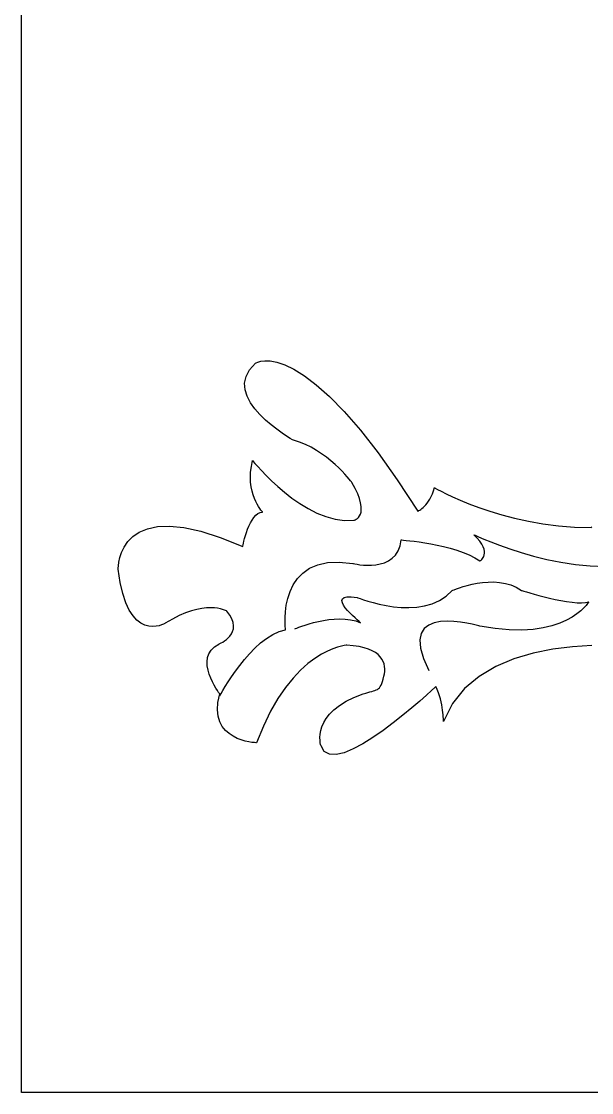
# Model space of a CAD drawing. Extents: x -45 to 45, y -91 to 91.
# Drawn here: x -44.84 to -24.53, y -90.52 to -52.34 of the extents above; entities that cross this region are included whole.
import ezdxf

# ---------------------------------------------------------------- set-up
doc = ezdxf.new("R2010")
doc.units = 0
doc.layers.get('0').update_dxf_attribs({"linetype": 'CONTINUOUS'})

msp = doc.modelspace()

# ---------------------------------------------------------------- linework, layer by layer
for points in [[(-44.8424, 90.5185), (44.8423, 90.5185), (44.8423, -90.5185), (-44.8424, -90.5185), (-44.8424, 90.5185)], [(-24.5226, -74.5808), (-25.2088, -74.627), (-25.9112, -74.7163), (-26.6124, -74.8578), (-27.2947, -75.0601), (-27.9404, -75.3322), (-28.5317, -75.6824), (-29.0511, -76.1199), (-29.4808, -76.6533), (-29.8032, -77.2914), (-29.8032, -77.2914), (-29.8032, -77.2838), (-29.8037, -77.2621), (-29.8049, -77.2271), (-29.8074, -77.18), (-29.8113, -77.1216), (-29.8173, -77.0532), (-29.8256, -76.9757), (-29.8368, -76.8903), (-29.851, -76.7976), (-29.8688, -76.6991), (-29.8906, -76.5956), (-29.9168, -76.4884), (-29.9475, -76.3781), (-29.9836, -76.2661), (-30.0251, -76.1533), (-30.0726, -76.0408), (-30.0726, -76.0408), (-30.1138, -76.0794), (-30.2308, -76.1876), (-30.4135, -76.3528), (-30.6518, -76.5632), (-30.9354, -76.8062), (-31.2547, -77.07), (-31.5991, -77.3422), (-31.9587, -77.6107), (-32.3232, -77.8631), (-32.6828, -78.0875), (-33.0271, -78.2715), (-33.3464, -78.4033), (-33.6301, -78.4701), (-33.8685, -78.4603), (-34.0512, -78.3613), (-34.1684, -78.1613), (-34.1684, -78.1613), (-34.1725, -78.1476), (-34.1823, -78.1083), (-34.1936, -78.046), (-34.2027, -77.9633), (-34.2052, -77.8625), (-34.1974, -77.7464), (-34.1751, -77.6175), (-34.1344, -77.4785), (-34.071, -77.3316), (-33.9812, -77.1796), (-33.8608, -77.025), (-33.7061, -76.8706), (-33.5125, -76.7185), (-33.2765, -76.5717), (-32.9938, -76.4325), (-32.6606, -76.3036), (-32.6606, -76.3036), (-32.5739, -76.2755), (-32.4953, -76.2528), (-32.424, -76.2337), (-32.3596, -76.217), (-32.3014, -76.2011), (-32.2491, -76.1848), (-32.2019, -76.1664), (-32.1597, -76.1448), (-32.1213, -76.1182), (-32.0867, -76.0856), (-32.0551, -76.0452), (-32.0261, -75.9958), (-31.999, -75.9358), (-31.9734, -75.8642), (-31.9486, -75.7791), (-31.9244, -75.6793), (-31.9244, -75.6793), (-31.9083, -75.595), (-31.8989, -75.5081), (-31.8973, -75.4195), (-31.9051, -75.3303), (-31.9236, -75.2413), (-31.9544, -75.1537), (-31.9987, -75.0684), (-32.0584, -74.9865), (-32.1344, -74.9088), (-32.2285, -74.8366), (-32.342, -74.7707), (-32.4765, -74.7123), (-32.6332, -74.6621), (-32.8139, -74.6216), (-33.0197, -74.5914), (-33.2523, -74.5727), (-33.2523, -74.5727), (-33.2745, -74.5745), (-33.3387, -74.5831), (-33.441, -74.6031), (-33.5775, -74.6396), (-33.7442, -74.6967), (-33.9374, -74.7796), (-34.1531, -74.8927), (-34.3876, -75.0409), (-34.6365, -75.2286), (-34.8964, -75.4608), (-35.1631, -75.742), (-35.4331, -76.0772), (-35.7021, -76.4708), (-35.9665, -76.9276), (-36.2222, -77.4522), (-36.4655, -78.0496), (-36.4655, -78.0496), (-36.4855, -78.0487), (-36.5416, -78.0446), (-36.6279, -78.0348), (-36.7384, -78.0172), (-36.8669, -77.989), (-37.0078, -77.9481), (-37.1549, -77.892), (-37.3025, -77.8186), (-37.4441, -77.7249), (-37.5743, -77.609), (-37.6867, -77.4682), (-37.7757, -77.3006), (-37.835, -77.1032), (-37.8589, -76.8741), (-37.8411, -76.6106), (-37.7761, -76.3107), (-37.7761, -76.3107), (-37.7869, -76.2959), (-37.8169, -76.2541), (-37.8614, -76.188), (-37.9164, -76.101), (-37.9772, -75.9959), (-38.0399, -75.8759), (-38.0999, -75.744), (-38.1531, -75.6034), (-38.1947, -75.457), (-38.2209, -75.3081), (-38.2271, -75.1595), (-38.2091, -75.0148), (-38.1624, -74.8764), (-38.0829, -74.7479), (-37.9661, -74.632), (-37.808, -74.5321), (-37.808, -74.5321), (-37.7973, -74.5277), (-37.7679, -74.5145), (-37.7235, -74.4924), (-37.6682, -74.4615), (-37.6054, -74.4213), (-37.5393, -74.3722), (-37.4735, -74.3137), (-37.412, -74.246), (-37.3583, -74.1686), (-37.3166, -74.0819), (-37.2905, -73.9855), (-37.284, -73.8795), (-37.3007, -73.7635), (-37.3446, -73.6377), (-37.4194, -73.5019), (-37.5292, -73.3561), (-37.5292, -73.3561), (-37.5383, -73.3511), (-37.5656, -73.338), (-37.6109, -73.3194), (-37.6739, -73.2981), (-37.7542, -73.2765), (-37.8518, -73.2575), (-37.9663, -73.2437), (-38.0977, -73.2378), (-38.2453, -73.2422), (-38.4094, -73.2598), (-38.5893, -73.2932), (-38.7852, -73.3452), (-38.9964, -73.4181), (-39.2231, -73.515), (-39.4646, -73.6382), (-39.7211, -73.7907), (-39.7211, -73.7907), (-39.7364, -73.7991), (-39.7801, -73.8204), (-39.8487, -73.8479), (-39.9387, -73.8755), (-40.0462, -73.8963), (-40.1682, -73.9044), (-40.3008, -73.893), (-40.4406, -73.8559), (-40.5838, -73.7864), (-40.7272, -73.6784), (-40.8672, -73.5253), (-41.0002, -73.3209), (-41.1225, -73.0584), (-41.2309, -72.7318), (-41.3216, -72.3343), (-41.3912, -71.8597), (-41.3912, -71.8597), (-41.3912, -71.8284), (-41.3868, -71.7421), (-41.371, -71.612), (-41.337, -71.4495), (-41.2774, -71.2655), (-41.1857, -71.0716), (-41.0546, -70.8788), (-40.8774, -70.6987), (-40.6467, -70.5419), (-40.356, -70.4202), (-39.9981, -70.3445), (-39.5662, -70.3264), (-39.0531, -70.3767), (-38.452, -70.507), (-37.7559, -70.7283), (-36.9579, -71.0521), (-36.9579, -71.0521), (-36.955, -71.0383), (-36.9469, -70.9993), (-36.9332, -70.9387), (-36.9143, -70.8603), (-36.8896, -70.7673), (-36.8595, -70.6638), (-36.8238, -70.5529), (-36.7827, -70.4386), (-36.7357, -70.324), (-36.6834, -70.2133), (-36.6253, -70.1095), (-36.5617, -70.0168), (-36.4922, -69.9382), (-36.4171, -69.8778), (-36.3363, -69.8388), (-36.2498, -69.8252), (-36.2498, -69.8252), (-36.257, -69.8172), (-36.2775, -69.7935), (-36.3086, -69.7543), (-36.3483, -69.7003), (-36.3937, -69.6314), (-36.4428, -69.5482), (-36.4931, -69.4508), (-36.5422, -69.3398), (-36.5874, -69.215), (-36.6269, -69.0773), (-36.658, -68.9266), (-36.6783, -68.7636), (-36.6854, -68.5882), (-36.6769, -68.4011), (-36.6505, -68.2024), (-36.6039, -67.9926), (-36.6039, -67.9926), (-36.5828, -68.0183), (-36.5216, -68.091), (-36.423, -68.2035), (-36.29, -68.349), (-36.1249, -68.5203), (-35.9308, -68.7107), (-35.7105, -68.913), (-35.4667, -69.1204), (-35.202, -69.3256), (-34.9194, -69.5219), (-34.6215, -69.7023), (-34.3114, -69.8598), (-33.9915, -69.9872), (-33.6648, -70.0778), (-33.3339, -70.1244), (-33.0019, -70.1203), (-33.0019, -70.1203), (-32.9946, -70.1185), (-32.9751, -70.1124), (-32.9462, -70.1003), (-32.911, -70.0811), (-32.8722, -70.0531), (-32.8331, -70.0152), (-32.7965, -69.9656), (-32.7655, -69.9033), (-32.7428, -69.8264), (-32.7317, -69.7339), (-32.7349, -69.624), (-32.7558, -69.4957), (-32.7968, -69.3472), (-32.8614, -69.1774), (-32.9522, -68.9846), (-33.0726, -68.7677), (-33.0726, -68.7677), (-33.0829, -68.754), (-33.1135, -68.7152), (-33.1634, -68.6544), (-33.2317, -68.5747), (-33.3173, -68.479), (-33.4195, -68.3706), (-33.5372, -68.2526), (-33.6698, -68.128), (-33.816, -67.9998), (-33.9751, -67.8714), (-34.1461, -67.7455), (-34.3283, -67.6257), (-34.5204, -67.5146), (-34.7218, -67.4156), (-34.9314, -67.3317), (-35.1485, -67.2661), (-35.1485, -67.2661), (-35.1789, -67.2486), (-35.2635, -67.1983), (-35.3921, -67.1175), (-35.5551, -67.0092), (-35.7418, -66.8757), (-35.9425, -66.72), (-36.1471, -66.5445), (-36.3455, -66.3522), (-36.5274, -66.1453), (-36.6831, -65.9269), (-36.8022, -65.6994), (-36.8751, -65.4656), (-36.8912, -65.2279), (-36.8408, -64.9893), (-36.7137, -64.7523), (-36.4998, -64.5197), (-36.4998, -64.5197), (-36.4795, -64.5078), (-36.4182, -64.4811), (-36.3148, -64.4524), (-36.1686, -64.4348), (-35.9783, -64.4409), (-35.7433, -64.4842), (-35.4625, -64.5772), (-35.1351, -64.7332), (-34.7598, -64.9648), (-34.336, -65.2853), (-33.8626, -65.7074), (-33.3389, -66.2443), (-32.7635, -66.9087), (-32.1359, -67.7139), (-31.4549, -68.6726), (-30.7198, -69.798), (-30.7198, -69.798), (-30.7148, -69.7956), (-30.7009, -69.7885), (-30.6788, -69.776), (-30.6498, -69.758), (-30.6146, -69.7338), (-30.5747, -69.7033), (-30.5308, -69.6658), (-30.484, -69.6213), (-30.4351, -69.5689), (-30.3855, -69.5086), (-30.336, -69.4398), (-30.2879, -69.3622), (-30.2417, -69.2753), (-30.199, -69.1789), (-30.1604, -69.0723), (-30.1272, -68.9555), (-30.1272, -68.9555), (-30.0999, -68.9713), (-30.0198, -69.0164), (-29.8888, -69.0863), (-29.7094, -69.1772), (-29.4832, -69.2845), (-29.2129, -69.4045), (-28.9003, -69.5328), (-28.5478, -69.6653), (-28.1572, -69.7975), (-27.7309, -69.9258), (-27.271, -70.0457), (-26.7798, -70.1533), (-26.2591, -70.244), (-25.7115, -70.3141), (-25.1387, -70.3592), (-24.5433, -70.3752), (-24.5433, -70.3752), (-24.521, -70.3535)], [(-37.7738, -76.379), (-37.7738, -76.379), (-37.7609, -76.3551), (-37.7237, -76.2876), (-37.6633, -76.1822), (-37.5813, -76.045), (-37.479, -75.8813), (-37.358, -75.6974), (-37.2196, -75.4989), (-37.0656, -75.2918), (-36.8969, -75.0815), (-36.7153, -74.8743), (-36.5221, -74.6757), (-36.319, -74.4919), (-36.107, -74.3282), (-35.8879, -74.191), (-35.663, -74.0857), (-35.434, -74.0184), (-35.434, -74.0184), (-35.4374, -73.9867), (-35.4443, -73.8978), (-35.4496, -73.7605), (-35.4483, -73.5839), (-35.4349, -73.3768), (-35.4046, -73.1485), (-35.3521, -72.9076), (-35.2723, -72.6633), (-35.1598, -72.4242), (-35.0099, -72.1998), (-34.8172, -71.9985), (-34.5767, -71.8299), (-34.283, -71.7024), (-33.9312, -71.6253), (-33.5161, -71.6074), (-33.0327, -71.6578), (-33.0327, -71.6578), (-33.0146, -71.6619), (-32.9635, -71.6727), (-32.8839, -71.6867), (-32.7805, -71.7014), (-32.6574, -71.7133), (-32.5195, -71.7199), (-32.3711, -71.7178), (-32.2168, -71.7043), (-32.0609, -71.676), (-31.9081, -71.6304), (-31.7629, -71.564), (-31.6299, -71.4743), (-31.5133, -71.3578), (-31.4179, -71.2118), (-31.3481, -71.0332), (-31.3086, -70.8192), (-31.3086, -70.8192), (-31.2872, -70.8206), (-31.226, -70.8256), (-31.1291, -70.8345), (-31.0007, -70.8482), (-30.8447, -70.8668), (-30.6656, -70.8911), (-30.4673, -70.9216), (-30.2541, -70.9589), (-30.0298, -71.0033), (-29.7992, -71.0556), (-29.5659, -71.1163), (-29.3344, -71.186), (-29.1084, -71.265), (-28.8925, -71.3541), (-28.6906, -71.4537), (-28.5071, -71.5646), (-28.5071, -71.5646), (-28.5016, -71.5616), (-28.4873, -71.5525), (-28.4662, -71.537), (-28.4411, -71.515), (-28.4142, -71.4859), (-28.3884, -71.4498), (-28.3658, -71.4061), (-28.3492, -71.3548), (-28.3406, -71.2953), (-28.3431, -71.2277), (-28.3587, -71.1514), (-28.3901, -71.0665), (-28.4396, -70.9723), (-28.5099, -70.8689), (-28.6033, -70.7558), (-28.7226, -70.6328), (-28.7226, -70.6328), (-28.6814, -70.652), (-28.5626, -70.7058), (-28.3727, -70.7876), (-28.1188, -70.8914), (-27.8071, -71.0105), (-27.4447, -71.1388), (-27.0382, -71.2699), (-26.5944, -71.3976), (-26.1197, -71.5153), (-25.6212, -71.6169), (-25.1054, -71.696), (-24.5793, -71.7465), (-24.0491, -71.7617)], [(-35.0953, -73.9873), (-35.0953, -73.9873), (-35.0787, -73.9803), (-35.0313, -73.9613), (-34.9558, -73.9324), (-34.8552, -73.8964), (-34.7323, -73.8553), (-34.5903, -73.8119), (-34.4318, -73.7682), (-34.2602, -73.7271), (-34.0778, -73.6904), (-33.8881, -73.6611), (-33.6937, -73.6411), (-33.4977, -73.6334), (-33.3029, -73.6398), (-33.1124, -73.6632), (-32.9289, -73.7056), (-32.7556, -73.7699), (-32.7556, -73.7699), (-32.7711, -73.7573), (-32.8138, -73.7222), (-32.8776, -73.668), (-32.9566, -73.5985), (-33.0444, -73.5171), (-33.1354, -73.4275), (-33.2232, -73.3332), (-33.302, -73.2379), (-33.3655, -73.1451), (-33.4079, -73.0585), (-33.4229, -72.9816), (-33.4049, -72.9181), (-33.3473, -72.8714), (-33.2445, -72.8453), (-33.0903, -72.8434), (-32.8787, -72.8692), (-32.8787, -72.8692), (-32.8524, -72.8796), (-32.7773, -72.9081), (-32.6583, -72.9498), (-32.501, -73.0006), (-32.3101, -73.0553), (-32.0911, -73.1098), (-31.8491, -73.1592), (-31.5895, -73.1991), (-31.317, -73.2246), (-31.0372, -73.2314), (-30.755, -73.2148), (-30.4759, -73.1704), (-30.2047, -73.0932), (-29.947, -72.979), (-29.7077, -72.823), (-29.4922, -72.6207), (-29.4922, -72.6207), (-29.4746, -72.6131), (-29.4241, -72.5926), (-29.3438, -72.562), (-29.2371, -72.5245), (-29.1068, -72.4829), (-28.9562, -72.4404), (-28.7885, -72.3998), (-28.607, -72.3644), (-28.4144, -72.3368), (-28.2143, -72.3203), (-28.0096, -72.3177), (-27.8037, -72.3323), (-27.5994, -72.3668), (-27.4002, -72.4244), (-27.209, -72.5079), (-27.0293, -72.6207), (-27.0293, -72.6207), (-27.008, -72.6272), (-26.9475, -72.6456), (-26.8524, -72.6738), (-26.7276, -72.7099), (-26.5776, -72.7517), (-26.4074, -72.7975), (-26.2215, -72.8449), (-26.0249, -72.8924), (-25.8219, -72.9374), (-25.6177, -72.9784), (-25.4167, -73.0132), (-25.2239, -73.0399), (-25.0438, -73.0562), (-24.8813, -73.0605), (-24.7411, -73.0505), (-24.628, -73.0245), (-24.628, -73.0245), (-24.638, -73.0407), (-24.6695, -73.086), (-24.7246, -73.1552), (-24.8054, -73.2433), (-24.9136, -73.3449), (-25.0516, -73.4551), (-25.2211, -73.5687), (-25.4245, -73.6806), (-25.6634, -73.7854), (-25.9402, -73.8782), (-26.2566, -73.9538), (-26.615, -74.0072), (-27.0171, -74.0329), (-27.4652, -74.0261), (-27.9611, -73.9815), (-28.5071, -73.8942), (-28.5071, -73.8942), (-28.5419, -73.8839), (-28.6393, -73.8577), (-28.788, -73.822), (-28.977, -73.7835), (-29.1948, -73.7484), (-29.4307, -73.7237), (-29.6733, -73.7156), (-29.9117, -73.731), (-30.1343, -73.776), (-30.3304, -73.8576), (-30.4887, -73.982), (-30.5981, -74.1561), (-30.6473, -74.3861), (-30.6254, -74.6788), (-30.5211, -75.0407), (-30.3235, -75.4783)]]:
    msp.add_lwpolyline(points)

doc.saveas('drawing.dxf')
